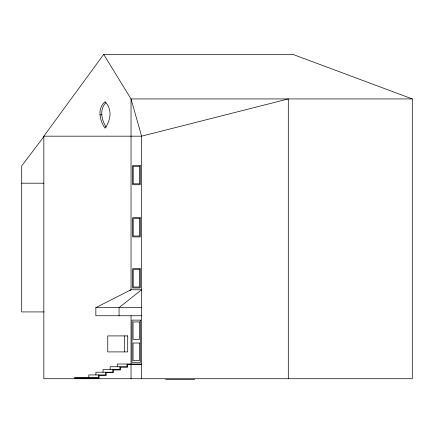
<?xml version="1.0" encoding="UTF-8"?>
<svg xmlns="http://www.w3.org/2000/svg" width="434" height="434" viewBox="0 0 434 434"><rect width="100%" height="100%" fill="white"/><g stroke="black" fill="none" stroke-linecap="round" stroke-linejoin="round"><path stroke-width="0.65" d="M43.834 136.178L103.683 54.402L292.907 54.402L412.3 98.93L412.3 378.725L43.834 378.725L43.834 136.178L141.593 136.178L288.301 98.93L288.301 378.725M43.834 136.688L21.7 165.897L21.7 311.927L44.067 311.927M129.912 290.498L131.035 289.766L141.593 289.766L119.057 307.619L119.057 315.751M141.593 315.751L95.849 315.751L95.849 307.619L131.035 289.766L131.035 98.93L103.683 54.402M412.3 98.93L131.035 98.93L141.593 136.178L141.593 378.725M100.032 114.858A13.904 12.098 -90 0 1 105.023 101.74A16.036 13.953 -90 0 1 110.019 115.026A23.577 20.512 90 0 1 105.023 128.144A24.412 21.239 90 0 1 100.032 114.858L101.822 114.858A24.412 21.239 90 0 0 106.146 127.195M21.7 183.197L43.834 183.197M95.849 307.619L141.593 307.619M120.462 367.207L127.601 367.207L127.601 364.479L141.251 364.479L141.251 364.028L117.272 364.028L117.272 366.752M113.339 369.931L120.478 369.931L120.478 367.207M106.222 372.66L113.355 372.66L113.355 369.931M98.453 375.383L106.238 375.383L106.238 372.66M165.587 379.598L194.709 379.598M131.518 364.028L131.518 364.479M131.035 315.751L131.035 378.725M127.005 364.028L127.005 366.752L110.155 366.752L110.155 369.48M124.629 335.916L124.629 351.909M119.887 366.752L119.887 369.48L103.032 369.48L103.032 372.204M112.764 369.48L112.764 372.204L95.909 372.204L95.909 374.933M105.641 372.204L105.641 374.933L88.791 374.933L88.791 377.656M99.115 375.383L99.115 378.112L74.545 378.112L74.545 377.656L98.523 377.656L98.523 374.933M84.283 377.656L84.283 378.112M101.822 114.858A13.904 12.098 -90 0 1 105.956 102.511M140.247 165.441L132.679 165.441L132.679 184.738L140.247 184.738L140.247 165.441M139.71 166.368L133.211 166.368L133.211 183.81L139.71 183.81L139.71 166.368M140.247 217.629L132.679 217.629L132.679 236.926L140.247 236.926L140.247 217.629M139.71 218.557L133.211 218.557L133.211 235.998L139.71 235.998L139.71 218.557M140.247 268.657L132.679 268.657L132.679 287.954L140.247 287.954L140.247 268.657M139.71 269.585L133.211 269.585L133.211 287.026L139.71 287.026L139.71 269.585M140.594 320.124L132.001 320.124L132.001 362.281L140.594 362.281L140.594 320.124M139.547 321.941L133.048 321.941L133.048 339.388L139.547 339.388L139.547 321.941M127.715 335.916L107.757 335.916L107.757 351.909L127.715 351.909L127.715 335.916M139.547 343.023L133.048 343.023L133.048 360.464L139.547 360.464L139.547 343.023"/></g></svg>
